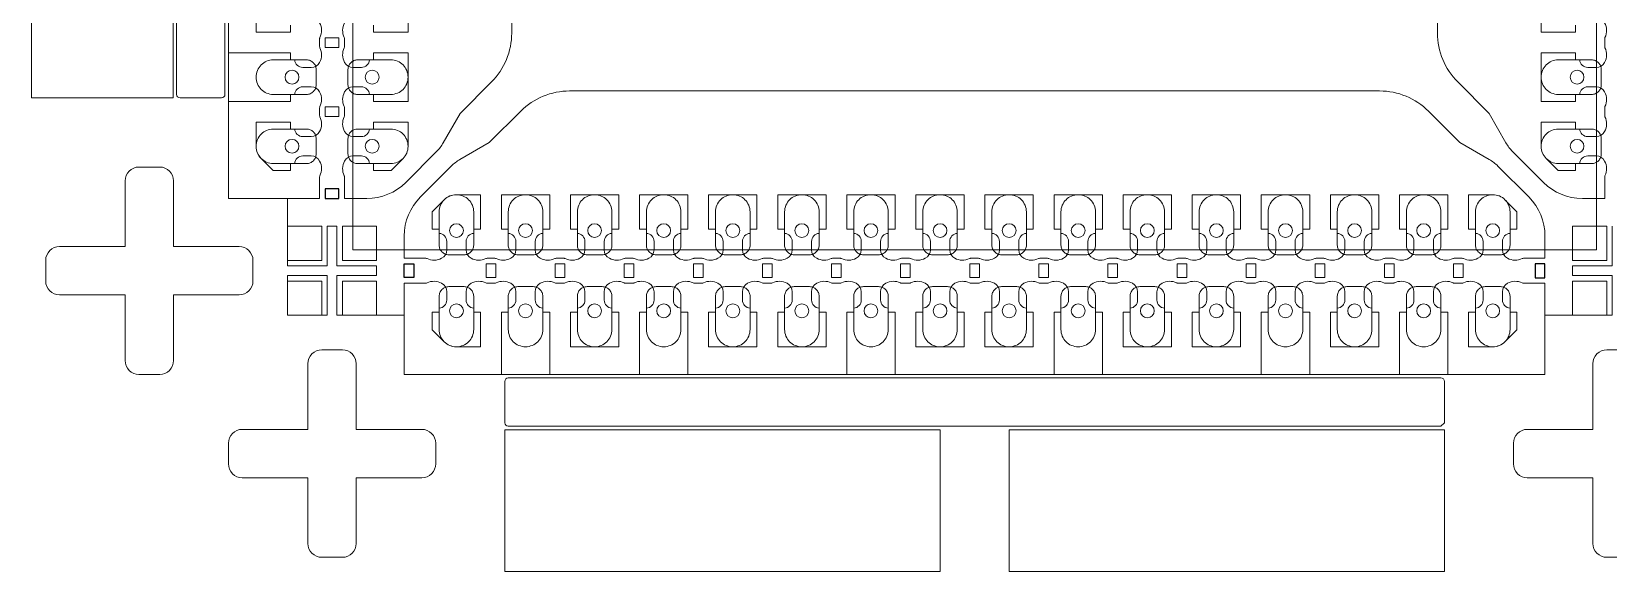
# Model space of a CAD drawing. Extents: x 0.5 to 10.25, y 0.33 to 6.92.
# Drawn here: x 1.533 to 2.104, y 3.208 to 3.404 of the extents above; entities that cross this region are included whole.
import ezdxf

# ---------------------------------------------------------------- set-up
doc = ezdxf.new("R2010")
doc.units = 0
doc.header["$LTSCALE"] = 0.006
doc.header["$MEASUREMENT"] = 0
doc.linetypes.add('CENTER', pattern=[2, 1.25, -0.25, 0.25, -0.25])
doc.linetypes.add('HIDDEN', pattern=[0.375, 0.25, -0.125])
doc.layers.get('0').update_dxf_attribs({"linetype": 'CONTINUOUS'})
for name, color, linetype in [('1', 7, 'CONTINUOUS'), ('1D', 7, 'CONTINUOUS'), ('3D', 7, 'CONTINUOUS'), ('4D', 7, 'CONTINUOUS')]:
    doc.layers.add(name, color=color, linetype=linetype)

msp = doc.modelspace()

# ---------------------------------------------------------------- linework, layer by layer
at = {"color": 0, "lineweight": 13}
for p, q in [((1.625664, 3.33317), (1.625664, 3.343148)), ((1.640039, 3.33317), (1.643584, 3.33317)), ((1.625687, 3.320795), (1.625687, 3.318795)), ((1.625687, 3.315295), (1.625687, 3.312287)), ((1.638062, 3.30092), (1.640039, 3.30092)), ((1.643584, 3.30092), (1.645562, 3.30092)), ((1.657925, 3.300939), (1.667914, 3.300939)), ((2.090675, 3.300918), (2.080709, 3.300918)), ((2.103062, 3.30092), (2.105039, 3.30092))]:
    msp.add_line(p, q, dxfattribs=at)
for points in [[(1.604312, 3.755942), (1.604312, 3.343148)], [(1.626794, 3.405795), (1.626794, 3.403295), (1.614312, 3.403295), (1.614312, 3.420795)], [(1.65683, 3.405795), (1.65683, 3.403295), (1.669312, 3.403295), (1.669312, 3.420795)], [(2.079312, 3.420795), (2.079312, 3.403295), (2.091794, 3.403295), (2.091794, 3.405795)]]:
    msp.add_lwpolyline(points, dxfattribs=at)
for points in [[(1.706812, 3.696105), (1.706812, 3.402985, -0.1989124), (1.699489, 3.385307), (1.688125, 3.373942), (1.68205, 3.363312, -0.0666615), (1.679633, 3.360147), (1.668491, 3.349005, -0.1989123), (1.654349, 3.343148), (1.646312, 3.343148), (1.646312, 3.350972, 0.113095), (1.646212, 3.351407, -0.239407), (1.646315, 3.35669, -0.2771149), (1.649404, 3.358545), (1.65243, 3.358545, -0.3991371), (1.655326, 3.355795), (1.65683, 3.355795), (1.65683, 3.353295), (1.663151, 3.353295), (1.667481, 3.357626, 0.2015828), (1.669312, 3.362023), (1.669312, 3.370795), (1.65683, 3.370795), (1.65683, 3.368295), (1.655326, 3.368295, -0.3991371), (1.65243, 3.365545), (1.649404, 3.365545, -0.2771149), (1.646315, 3.367399, -0.2394069), (1.646212, 3.372682, 0.113095), (1.646312, 3.373118), (1.646312, 3.375972, 0.113095), (1.646212, 3.376407, -0.2394069), (1.646315, 3.38169, -0.2771149), (1.649404, 3.383545), (1.65243, 3.383545, -0.3991371), (1.655326, 3.380795), (1.65683, 3.380795), (1.65683, 3.378295), (1.669312, 3.378295), (1.669312, 3.395795), (1.65683, 3.395795), (1.65683, 3.393295), (1.655326, 3.393295, -0.3991371), (1.65243, 3.390545), (1.649404, 3.390545, -0.2771149), (1.646315, 3.392399, -0.2394069), (1.646212, 3.397682, 0.113095), (1.646312, 3.398118), (1.646312, 3.400972, 0.113095), (1.646212, 3.401407, -0.2394069), (1.646315, 3.40669, -0.2771149)], [(2.102308, 3.40669, -0.2394069), (2.102411, 3.401407, 0.113095), (2.102312, 3.400972), (2.102312, 3.398118, 0.113095), (2.102411, 3.397682, -0.2394069), (2.102308, 3.392399, -0.2771149), (2.099219, 3.390545), (2.096194, 3.390545, -0.3991371), (2.093298, 3.393295), (2.091794, 3.393295), (2.091794, 3.395795), (2.079312, 3.395795), (2.079312, 3.378295), (2.091794, 3.378295), (2.091794, 3.380795), (2.093298, 3.380795, -0.3991371), (2.096194, 3.383545), (2.099219, 3.383545, -0.2771149), (2.102308, 3.38169, -0.2394069), (2.102411, 3.376407, 0.113095), (2.102312, 3.375972), (2.102312, 3.373118, 0.113095), (2.102411, 3.372682, -0.2394069), (2.102308, 3.367399, -0.2771149), (2.099219, 3.365545), (2.096194, 3.365545, -0.3991371), (2.093298, 3.368295), (2.091794, 3.368295), (2.091794, 3.370795), (2.079312, 3.370795), (2.079312, 3.362023, 0.2015828), (2.081142, 3.357626), (2.085473, 3.353295), (2.091794, 3.353295), (2.091794, 3.355795), (2.093298, 3.355795, -0.3991371), (2.096194, 3.358545), (2.099219, 3.358545, -0.2771149), (2.102308, 3.35669, -0.239407), (2.102411, 3.351407, 0.113095), (2.102312, 3.350972), (2.102312, 3.343148), (2.094274, 3.343148, -0.1989123), (2.080132, 3.349005), (2.06899, 3.360147, -0.0666615), (2.066573, 3.363312), (2.060499, 3.373942), (2.049134, 3.385307, -0.1989124), (2.041812, 3.402985), (2.041812, 3.696105, -0.1989124)], [(1.604312, 3.395795), (1.626794, 3.395795), (1.626794, 3.393295), (1.628298, 3.393295, 0.3991371), (1.631194, 3.390545), (1.634219, 3.390545, 0.2771149), (1.637308, 3.392399, 0.2394069), (1.637411, 3.397682, -0.113095), (1.637312, 3.398118), (1.637312, 3.400972, -0.113095), (1.637411, 3.401407, 0.2394069), (1.637308, 3.40669, 0.2771149)], [(1.604312, 3.343148), (1.637312, 3.343148), (1.637312, 3.350972, -0.113095), (1.637411, 3.351407, 0.239407), (1.637308, 3.35669, 0.2771149), (1.634219, 3.358545), (1.631194, 3.358545, 0.3991371), (1.628298, 3.355795), (1.626794, 3.355795), (1.626794, 3.353295), (1.620473, 3.353295), (1.616142, 3.357626, -0.2015828), (1.614312, 3.362023), (1.614312, 3.370795), (1.626794, 3.370795), (1.626794, 3.368295), (1.628298, 3.368295, 0.3991371), (1.631194, 3.365545), (1.634219, 3.365545, 0.2771149), (1.637308, 3.367399, 0.2394069), (1.637411, 3.372682, -0.113095), (1.637312, 3.373118), (1.637312, 3.375972, -0.113095), (1.637411, 3.376407, 0.2394069), (1.637308, 3.38169, 0.2771149), (1.634219, 3.383545), (1.631194, 3.383545, 0.3991371), (1.628298, 3.380795), (1.626794, 3.380795), (1.626794, 3.378295), (1.604312, 3.378295)], [(2.045562, 3.279545), (2.045562, 3.302027), (2.043062, 3.302027), (2.043062, 3.303531, -0.3991371), (2.040312, 3.306427), (2.040312, 3.309453, -0.2771149), (2.042166, 3.312542, -0.2394069), (2.047449, 3.312645, 0.113095), (2.047885, 3.312545), (2.050739, 3.312545, 0.113095), (2.051174, 3.312645, -0.2394069), (2.056457, 3.312542, -0.2771149), (2.058312, 3.309453), (2.058312, 3.306427, -0.3991371), (2.055562, 3.303531), (2.055562, 3.302027), (2.053062, 3.302027), (2.053062, 3.289545), (2.061834, 3.289545, 0.2015828), (2.066231, 3.291376), (2.070562, 3.295706), (2.070562, 3.302027), (2.068062, 3.302027), (2.068062, 3.303531, -0.3991371), (2.065312, 3.306427), (2.065312, 3.309453, -0.2771149), (2.067166, 3.312542, -0.239407), (2.072449, 3.312645, 0.113095), (2.072885, 3.312545), (2.080709, 3.312545), (2.080709, 3.279545), (1.667914, 3.279545)], [(1.667914, 3.279545), (1.667914, 3.312545), (1.675739, 3.312545, 0.113095), (1.676174, 3.312645, -0.239407), (1.681457, 3.312542, -0.2771149), (1.683312, 3.309453), (1.683312, 3.306427, -0.3991371), (1.680562, 3.303531), (1.680562, 3.302027), (1.678062, 3.302027), (1.678062, 3.295706), (1.682392, 3.291376, 0.2015828), (1.686789, 3.289545), (1.695562, 3.289545), (1.695562, 3.302027), (1.693062, 3.302027), (1.693062, 3.303531, -0.3991371), (1.690312, 3.306427), (1.690312, 3.309453, -0.2771149), (1.692166, 3.312542, -0.2394069), (1.697449, 3.312645, 0.113095), (1.697885, 3.312545), (1.700739, 3.312545, 0.113095), (1.701174, 3.312645, -0.2394069), (1.706457, 3.312542, -0.2771149), (1.708312, 3.309453), (1.708312, 3.306427, -0.3991371), (1.705562, 3.303531), (1.705562, 3.302027), (1.703062, 3.302027), (1.703062, 3.279545)], [(1.720562, 3.279545), (1.720562, 3.302027), (1.718062, 3.302027), (1.718062, 3.303531, -0.3991371), (1.715312, 3.306427), (1.715312, 3.309453, -0.2771149), (1.717166, 3.312542, -0.2394069), (1.722449, 3.312645, 0.113095), (1.722885, 3.312545), (1.725739, 3.312545, 0.113095), (1.726174, 3.312645, -0.2394069), (1.731457, 3.312542, -0.2771149), (1.733312, 3.309453), (1.733312, 3.306427, -0.3991371), (1.730562, 3.303531), (1.730562, 3.302027), (1.728062, 3.302027), (1.728062, 3.289545), (1.745562, 3.289545), (1.745562, 3.302027), (1.743062, 3.302027), (1.743062, 3.303531, -0.3991371), (1.740312, 3.306427), (1.740312, 3.309453, -0.2771149), (1.742166, 3.312542, -0.2394069), (1.747449, 3.312645, 0.113095), (1.747885, 3.312545), (1.750739, 3.312545, 0.113095), (1.751174, 3.312645, -0.2394069), (1.756457, 3.312542, -0.2771149), (1.758312, 3.309453), (1.758312, 3.306427, -0.3991371), (1.755562, 3.303531), (1.755562, 3.302027), (1.753062, 3.302027), (1.753062, 3.279545)], [(1.770562, 3.279545), (1.770562, 3.302027), (1.768062, 3.302027), (1.768062, 3.303531, -0.3991371), (1.765312, 3.306427), (1.765312, 3.309453, -0.2771149), (1.767166, 3.312542, -0.2394069), (1.772449, 3.312645, 0.113095), (1.772885, 3.312545), (1.775739, 3.312545, 0.113095), (1.776174, 3.312645, -0.2394069), (1.781457, 3.312542, -0.2771149), (1.783312, 3.309453), (1.783312, 3.306427, -0.3991371), (1.780562, 3.303531), (1.780562, 3.302027), (1.778062, 3.302027), (1.778062, 3.289545), (1.795562, 3.289545), (1.795562, 3.302027), (1.793062, 3.302027), (1.793062, 3.303531, -0.3991371), (1.790312, 3.306427), (1.790312, 3.309453, -0.2771149), (1.792166, 3.312542, -0.2394069), (1.797449, 3.312645, 0.113095), (1.797885, 3.312545), (1.800739, 3.312545, 0.113095), (1.801174, 3.312645, -0.2394069), (1.806457, 3.312542, -0.2771149), (1.808312, 3.309453), (1.808312, 3.306427, -0.3991371), (1.805562, 3.303531), (1.805562, 3.302027), (1.803062, 3.302027), (1.803062, 3.289545), (1.820562, 3.289545), (1.820562, 3.302027), (1.818062, 3.302027), (1.818062, 3.303531, -0.3991371), (1.815312, 3.306427), (1.815312, 3.309453, -0.2771149), (1.817166, 3.312542, -0.2394069), (1.822449, 3.312645, 0.113095), (1.822885, 3.312545), (1.825739, 3.312545, 0.113095), (1.826174, 3.312645, -0.2394069), (1.831457, 3.312542, -0.2771149), (1.833312, 3.309453), (1.833312, 3.306427, -0.3991371), (1.830562, 3.303531), (1.830562, 3.302027), (1.828062, 3.302027), (1.828062, 3.279545)], [(1.845562, 3.279545), (1.845562, 3.302027), (1.843062, 3.302027), (1.843062, 3.303531, -0.3991371), (1.840312, 3.306427), (1.840312, 3.309453, -0.2771149), (1.842166, 3.312542, -0.2394069), (1.847449, 3.312645, 0.113095), (1.847885, 3.312545), (1.850739, 3.312545, 0.113095), (1.851174, 3.312645, -0.2394069), (1.856457, 3.312542, -0.2771149), (1.858312, 3.309453), (1.858312, 3.306427, -0.3991371), (1.855562, 3.303531), (1.855562, 3.302027), (1.853062, 3.302027), (1.853062, 3.289545), (1.870562, 3.289545), (1.870562, 3.302027), (1.868062, 3.302027), (1.868062, 3.303531, -0.3991371), (1.865312, 3.306427), (1.865312, 3.309453, -0.2771149), (1.867166, 3.312542, -0.2394069), (1.872449, 3.312645, 0.113095), (1.872885, 3.312545), (1.875739, 3.312545, 0.113095), (1.876174, 3.312645, -0.2394069), (1.881457, 3.312542, -0.2771149), (1.883312, 3.309453), (1.883312, 3.306427, -0.3991371), (1.880562, 3.303531), (1.880562, 3.302027), (1.878062, 3.302027), (1.878062, 3.289545), (1.895562, 3.289545), (1.895562, 3.302027), (1.893062, 3.302027), (1.893062, 3.303531, -0.3991371), (1.890312, 3.306427), (1.890312, 3.309453, -0.2771149), (1.892166, 3.312542, -0.2394069), (1.897449, 3.312645, 0.113095), (1.897885, 3.312545), (1.900739, 3.312545, 0.113095), (1.901174, 3.312645, -0.2394069), (1.906457, 3.312542, -0.2771149), (1.908312, 3.309453), (1.908312, 3.306427, -0.3991371), (1.905562, 3.303531), (1.905562, 3.302027), (1.903062, 3.302027), (1.903062, 3.279545)], [(1.920562, 3.279545), (1.920562, 3.302027), (1.918062, 3.302027), (1.918062, 3.303531, -0.3991371), (1.915312, 3.306427), (1.915312, 3.309453, -0.2771149), (1.917166, 3.312542, -0.2394069), (1.922449, 3.312645, 0.113095), (1.922885, 3.312545), (1.925739, 3.312545, 0.113095), (1.926174, 3.312645, -0.2394069), (1.931457, 3.312542, -0.2771149), (1.933312, 3.309453), (1.933312, 3.306427, -0.3991371), (1.930562, 3.303531), (1.930562, 3.302027), (1.928062, 3.302027), (1.928062, 3.289545), (1.945562, 3.289545), (1.945562, 3.302027), (1.943062, 3.302027), (1.943062, 3.303531, -0.3991371), (1.940312, 3.306427), (1.940312, 3.309453, -0.2771149), (1.942166, 3.312542, -0.2394069), (1.947449, 3.312645, 0.113095), (1.947885, 3.312545), (1.950739, 3.312545, 0.113095), (1.951174, 3.312645, -0.2394069), (1.956457, 3.312542, -0.2771149), (1.958312, 3.309453), (1.958312, 3.306427, -0.3991371), (1.955562, 3.303531), (1.955562, 3.302027), (1.953062, 3.302027), (1.953062, 3.289545), (1.970562, 3.289545), (1.970562, 3.302027), (1.968062, 3.302027), (1.968062, 3.303531, -0.3991371), (1.965312, 3.306427), (1.965312, 3.309453, -0.2771149), (1.967166, 3.312542, -0.2394069), (1.972449, 3.312645, 0.113095), (1.972885, 3.312545), (1.975739, 3.312545, 0.113095), (1.976174, 3.312645, -0.2394069), (1.981457, 3.312542, -0.2771149), (1.983312, 3.309453), (1.983312, 3.306427, -0.3991371), (1.980562, 3.303531), (1.980562, 3.302027), (1.978062, 3.302027), (1.978062, 3.279545)], [(1.995562, 3.279545), (1.995562, 3.302027), (1.993062, 3.302027), (1.993062, 3.303531, -0.3991371), (1.990312, 3.306427), (1.990312, 3.309453, -0.2771149), (1.992166, 3.312542, -0.2394069), (1.997449, 3.312645, 0.113095), (1.997885, 3.312545), (2.000739, 3.312545, 0.113095), (2.001174, 3.312645, -0.2394069), (2.006457, 3.312542, -0.2771149), (2.008312, 3.309453), (2.008312, 3.306427, -0.3991371), (2.005562, 3.303531), (2.005562, 3.302027), (2.003062, 3.302027), (2.003062, 3.289545), (2.020562, 3.289545), (2.020562, 3.302027), (2.018062, 3.302027), (2.018062, 3.303531, -0.3991371), (2.015312, 3.306427), (2.015312, 3.309453, -0.2771149), (2.017166, 3.312542, -0.2394069), (2.022449, 3.312645, 0.113095), (2.022885, 3.312545), (2.025739, 3.312545, 0.113095), (2.026174, 3.312645, -0.2394069), (2.031457, 3.312542, -0.2771149), (2.033312, 3.309453), (2.033312, 3.306427, -0.3991371), (2.030562, 3.303531), (2.030562, 3.302027), (2.028062, 3.302027), (2.028062, 3.279545)]]:
    msp.add_lwpolyline(points, format="xyb", dxfattribs=at)
msp.add_lwpolyline([(2.060545, 3.357283), (2.049915, 3.363358), (2.03855, 3.374723, 0.1989124), (2.020872, 3.382045), (1.727751, 3.382045, 0.1989124), (1.710074, 3.374723), (1.698709, 3.363358), (1.688079, 3.357283, 0.0666615), (1.684914, 3.354866), (1.673772, 3.343724, 0.1989123), (1.667914, 3.329582), (1.667914, 3.321545), (1.675739, 3.321545, -0.113095), (1.676174, 3.321445, 0.239407), (1.681457, 3.321548, 0.2771149), (1.683312, 3.324637), (1.683312, 3.327663, 0.3991371), (1.680562, 3.330559), (1.680562, 3.332063), (1.678062, 3.332063), (1.678062, 3.338384), (1.682392, 3.342714, -0.2015828), (1.686789, 3.344545), (1.695562, 3.344545), (1.695562, 3.332063), (1.693062, 3.332063), (1.693062, 3.330559, 0.3991371), (1.690312, 3.327663), (1.690312, 3.324637, 0.2771149), (1.692166, 3.321548, 0.2394069), (1.697449, 3.321445, -0.113095), (1.697885, 3.321545), (1.700739, 3.321545, -0.113095), (1.701174, 3.321445, 0.2394069), (1.706457, 3.321548, 0.2771149), (1.708312, 3.324637), (1.708312, 3.327663, 0.3991371), (1.705562, 3.330559), (1.705562, 3.332063), (1.703062, 3.332063), (1.703062, 3.344545), (1.720562, 3.344545), (1.720562, 3.332063), (1.718062, 3.332063), (1.718062, 3.330559, 0.3991371), (1.715312, 3.327663), (1.715312, 3.324637, 0.2771149), (1.717166, 3.321548, 0.2394069), (1.722449, 3.321445, -0.113095), (1.722885, 3.321545), (1.725739, 3.321545, -0.113095), (1.726174, 3.321445, 0.2394069), (1.731457, 3.321548, 0.2771149), (1.733312, 3.324637), (1.733312, 3.327663, 0.3991371), (1.730562, 3.330559), (1.730562, 3.332063), (1.728062, 3.332063), (1.728062, 3.344545), (1.745562, 3.344545), (1.745562, 3.332063), (1.743062, 3.332063), (1.743062, 3.330559, 0.3991371), (1.740312, 3.327663), (1.740312, 3.324637, 0.2771149), (1.742166, 3.321548, 0.2394069), (1.747449, 3.321445, -0.113095), (1.747885, 3.321545), (1.750739, 3.321545, -0.113095), (1.751174, 3.321445, 0.2394069), (1.756457, 3.321548, 0.2771149), (1.758312, 3.324637), (1.758312, 3.327663, 0.3991371), (1.755562, 3.330559), (1.755562, 3.332063), (1.753062, 3.332063), (1.753062, 3.344545), (1.770562, 3.344545), (1.770562, 3.332063), (1.768062, 3.332063), (1.768062, 3.330559, 0.3991371), (1.765312, 3.327663), (1.765312, 3.324637, 0.2771149), (1.767166, 3.321548, 0.2394069), (1.772449, 3.321445, -0.113095), (1.772885, 3.321545), (1.775739, 3.321545, -0.113095), (1.776174, 3.321445, 0.2394069), (1.781457, 3.321548, 0.2771149), (1.783312, 3.324637), (1.783312, 3.327663, 0.3991371), (1.780562, 3.330559), (1.780562, 3.332063), (1.778062, 3.332063), (1.778062, 3.344545), (1.795562, 3.344545), (1.795562, 3.332063), (1.793062, 3.332063), (1.793062, 3.330559, 0.3991371), (1.790312, 3.327663), (1.790312, 3.324637, 0.2771149), (1.792166, 3.321548, 0.2394069), (1.797449, 3.321445, -0.113095), (1.797885, 3.321545), (1.800739, 3.321545, -0.113095), (1.801174, 3.321445, 0.2394069), (1.806457, 3.321548, 0.2771149), (1.808312, 3.324637), (1.808312, 3.327663, 0.3991371), (1.805562, 3.330559), (1.805562, 3.332063), (1.803062, 3.332063), (1.803062, 3.344545), (1.820562, 3.344545), (1.820562, 3.332063), (1.818062, 3.332063), (1.818062, 3.330559, 0.3991371), (1.815312, 3.327663), (1.815312, 3.324637, 0.2771149), (1.817166, 3.321548, 0.2394069), (1.822449, 3.321445, -0.113095), (1.822885, 3.321545), (1.825739, 3.321545, -0.113095), (1.826174, 3.321445, 0.2394069), (1.831457, 3.321548, 0.2771149), (1.833312, 3.324637), (1.833312, 3.327663, 0.3991371), (1.830562, 3.330559), (1.830562, 3.332063), (1.828062, 3.332063), (1.828062, 3.344545), (1.845562, 3.344545), (1.845562, 3.332063), (1.843062, 3.332063), (1.843062, 3.330559, 0.3991371), (1.840312, 3.327663), (1.840312, 3.324637, 0.2771149), (1.842166, 3.321548, 0.2394069), (1.847449, 3.321445, -0.113095), (1.847885, 3.321545), (1.850739, 3.321545, -0.113095), (1.851174, 3.321445, 0.2394069), (1.856457, 3.321548, 0.2771149), (1.858312, 3.324637), (1.858312, 3.327663, 0.3991371), (1.855562, 3.330559), (1.855562, 3.332063), (1.853062, 3.332063), (1.853062, 3.344545), (1.870562, 3.344545), (1.870562, 3.332063), (1.868062, 3.332063), (1.868062, 3.330559, 0.3991371), (1.865312, 3.327663), (1.865312, 3.324637, 0.2771149), (1.867166, 3.321548, 0.2394069), (1.872449, 3.321445, -0.113095), (1.872885, 3.321545), (1.875739, 3.321545, -0.113095), (1.876174, 3.321445, 0.2394069), (1.881457, 3.321548, 0.2771149), (1.883312, 3.324637), (1.883312, 3.327663, 0.3991371), (1.880562, 3.330559), (1.880562, 3.332063), (1.878062, 3.332063), (1.878062, 3.344545), (1.895562, 3.344545), (1.895562, 3.332063), (1.893062, 3.332063), (1.893062, 3.330559, 0.3991371), (1.890312, 3.327663), (1.890312, 3.324637, 0.2771149), (1.892166, 3.321548, 0.2394069), (1.897449, 3.321445, -0.113095), (1.897885, 3.321545), (1.900739, 3.321545, -0.113095), (1.901174, 3.321445, 0.2394069), (1.906457, 3.321548, 0.2771149), (1.908312, 3.324637), (1.908312, 3.327663, 0.3991371), (1.905562, 3.330559), (1.905562, 3.332063), (1.903062, 3.332063), (1.903062, 3.344545), (1.920562, 3.344545), (1.920562, 3.332063), (1.918062, 3.332063), (1.918062, 3.330559, 0.3991371), (1.915312, 3.327663), (1.915312, 3.324637, 0.2771149), (1.917166, 3.321548, 0.2394069), (1.922449, 3.321445, -0.113095), (1.922885, 3.321545), (1.925739, 3.321545, -0.113095), (1.926174, 3.321445, 0.2394069), (1.931457, 3.321548, 0.2771149), (1.933312, 3.324637), (1.933312, 3.327663, 0.3991371), (1.930562, 3.330559), (1.930562, 3.332063), (1.928062, 3.332063), (1.928062, 3.344545), (1.945562, 3.344545), (1.945562, 3.332063), (1.943062, 3.332063), (1.943062, 3.330559, 0.3991371), (1.940312, 3.327663), (1.940312, 3.324637, 0.2771149), (1.942166, 3.321548, 0.2394069), (1.947449, 3.321445, -0.113095), (1.947885, 3.321545), (1.950739, 3.321545, -0.113095), (1.951174, 3.321445, 0.2394069), (1.956457, 3.321548, 0.2771149), (1.958312, 3.324637), (1.958312, 3.327663, 0.3991371), (1.955562, 3.330559), (1.955562, 3.332063), (1.953062, 3.332063), (1.953062, 3.344545), (1.970562, 3.344545), (1.970562, 3.332063), (1.968062, 3.332063), (1.968062, 3.330559, 0.3991371), (1.965312, 3.327663), (1.965312, 3.324637, 0.2771149), (1.967166, 3.321548, 0.2394069), (1.972449, 3.321445, -0.113095), (1.972885, 3.321545), (1.975739, 3.321545, -0.113095), (1.976174, 3.321445, 0.2394069), (1.981457, 3.321548, 0.2771149), (1.983312, 3.324637), (1.983312, 3.327663, 0.3991371), (1.980562, 3.330559), (1.980562, 3.332063), (1.978062, 3.332063), (1.978062, 3.344545), (1.995562, 3.344545), (1.995562, 3.332063), (1.993062, 3.332063), (1.993062, 3.330559, 0.3991371), (1.990312, 3.327663), (1.990312, 3.324637, 0.2771149), (1.992166, 3.321548, 0.2394069), (1.997449, 3.321445, -0.113095), (1.997885, 3.321545), (2.000739, 3.321545, -0.113095), (2.001174, 3.321445, 0.2394069), (2.006457, 3.321548, 0.2771149), (2.008312, 3.324637), (2.008312, 3.327663, 0.3991371), (2.005562, 3.330559), (2.005562, 3.332063), (2.003062, 3.332063), (2.003062, 3.344545), (2.020562, 3.344545), (2.020562, 3.332063), (2.018062, 3.332063), (2.018062, 3.330559, 0.3991371), (2.015312, 3.327663), (2.015312, 3.324637, 0.2771149), (2.017166, 3.321548, 0.2394069), (2.022449, 3.321445, -0.113095), (2.022885, 3.321545), (2.025739, 3.321545, -0.113095), (2.026174, 3.321445, 0.2394069), (2.031457, 3.321548, 0.2771149), (2.033312, 3.324637), (2.033312, 3.327663, 0.3991371), (2.030562, 3.330559), (2.030562, 3.332063), (2.028062, 3.332063), (2.028062, 3.344545), (2.045562, 3.344545), (2.045562, 3.332063), (2.043062, 3.332063), (2.043062, 3.330559, 0.3991371), (2.040312, 3.327663), (2.040312, 3.324637, 0.2771149), (2.042166, 3.321548, 0.2394069), (2.047449, 3.321445, -0.113095), (2.047885, 3.321545), (2.050739, 3.321545, -0.113095), (2.051174, 3.321445, 0.2394069), (2.056457, 3.321548, 0.2771149), (2.058312, 3.324637), (2.058312, 3.327663, 0.3991371), (2.055562, 3.330559), (2.055562, 3.332063), (2.053062, 3.332063), (2.053062, 3.344545), (2.061834, 3.344545, -0.2015828), (2.066231, 3.342714), (2.070562, 3.338384), (2.070562, 3.332063), (2.068062, 3.332063), (2.068062, 3.330559, 0.3991371), (2.065312, 3.327663), (2.065312, 3.324637, 0.2771149), (2.067166, 3.321548, 0.239407), (2.072449, 3.321445, -0.113095), (2.072885, 3.321545), (2.080709, 3.321545), (2.080709, 3.329582, 0.1989123), (2.074851, 3.343724), (2.063709, 3.354866, 0.0666615)], format="xyb", close=True, dxfattribs=at)
for points in [[(1.638062, 3.33317), (1.625687, 3.33317), (1.625687, 3.320795), (1.638062, 3.320795)], [(1.645562, 3.33317), (1.657937, 3.33317), (1.657937, 3.320795), (1.645562, 3.320795)], [(2.103062, 3.33317), (2.090687, 3.33317), (2.090687, 3.320795), (2.103062, 3.320795)], [(1.638062, 3.313295), (1.625687, 3.313295), (1.625687, 3.30092), (1.638062, 3.30092)], [(1.645562, 3.313295), (1.657937, 3.313295), (1.657937, 3.30092), (1.645562, 3.30092)], [(2.103062, 3.313295), (2.090687, 3.313295), (2.090687, 3.30092), (2.103062, 3.30092)]]:
    msp.add_lwpolyline(points, close=True, dxfattribs=at)
for centre in [(1.627312, 3.387045), (1.656312, 3.387045), (2.092312, 3.387045), (1.627312, 3.362045), (1.656312, 3.362045), (2.092312, 3.362045), (1.686812, 3.331545), (1.711812, 3.331545), (1.736812, 3.331545), (1.761812, 3.331545), (1.786812, 3.331545), (1.811812, 3.331545), (1.836812, 3.331545), (1.861812, 3.331545), (1.886812, 3.331545), (1.911812, 3.331545), (1.936812, 3.331545), (1.961812, 3.331545), (1.986812, 3.331545), (2.011812, 3.331545), (2.036812, 3.331545), (2.061812, 3.331545), (1.686812, 3.302545), (1.711812, 3.302545), (1.736812, 3.302545), (1.761812, 3.302545), (1.786812, 3.302545), (1.811812, 3.302545), (1.836812, 3.302545), (1.861812, 3.302545), (1.886812, 3.302545), (1.911812, 3.302545), (1.936812, 3.302545), (1.961812, 3.302545), (1.986812, 3.302545), (2.011812, 3.302545), (2.036812, 3.302545), (2.061812, 3.302545)]:
    msp.add_circle(centre, 0.0025, dxfattribs=at)
at = {"layer": '1', "lineweight": 13}
for points in [[(1.533062, 3.537045), (1.584312, 3.537045), (1.584312, 3.379545), (1.533062, 3.379545)], [(1.861812, 3.208295), (1.861812, 3.259545), (1.704312, 3.259545), (1.704312, 3.208295)], [(1.886812, 3.208295), (1.886812, 3.259545), (2.044312, 3.259545), (2.044312, 3.208295)]]:
    msp.add_lwpolyline(points, close=True, dxfattribs=at)
for points in [[(1.613187, 3.313295, -0.4142136), (1.608187, 3.308295), (1.584437, 3.308295), (1.584437, 3.284545, -0.4142136), (1.579437, 3.279545), (1.571937, 3.279545, -0.4142136), (1.566937, 3.284545), (1.566937, 3.308295), (1.543187, 3.308295, -0.4142136), (1.538187, 3.313295), (1.538187, 3.320795, -0.4142136), (1.543187, 3.325795), (1.566937, 3.325795), (1.566937, 3.349545, -0.4142136), (1.571937, 3.354545), (1.579437, 3.354545, -0.4142136), (1.584437, 3.349545), (1.584437, 3.325795), (1.608187, 3.325795, -0.4142136), (1.613187, 3.320795)], [(1.638062, 3.28842, 0.4142136), (1.633062, 3.28342), (1.633062, 3.25967), (1.609312, 3.25967, 0.4142136), (1.604312, 3.25467), (1.604312, 3.24717, 0.4142136), (1.609312, 3.24217), (1.633062, 3.24217), (1.633062, 3.21842, 0.4142136), (1.638062, 3.21342), (1.645562, 3.21342, 0.4142136), (1.650562, 3.21842), (1.650562, 3.24217), (1.674312, 3.24217, 0.4142136), (1.679312, 3.24717), (1.679312, 3.25467, 0.4142136), (1.674312, 3.25967), (1.650562, 3.25967), (1.650562, 3.28342, 0.4142136), (1.645562, 3.28842)], [(2.110562, 3.28842, -0.4142136), (2.115562, 3.28342), (2.115562, 3.25967), (2.139312, 3.25967, -0.4142136), (2.144312, 3.25467), (2.144312, 3.24717, -0.4142136), (2.139312, 3.24217), (2.115562, 3.24217), (2.115562, 3.21842, -0.4142136), (2.110562, 3.21342), (2.103062, 3.21342, -0.4142136), (2.098062, 3.21842), (2.098062, 3.24217), (2.074312, 3.24217, -0.4142136), (2.069312, 3.24717), (2.069312, 3.25467, -0.4142136), (2.074312, 3.25967), (2.098062, 3.25967), (2.098062, 3.28342, -0.4142136), (2.103062, 3.28842)]]:
    msp.add_lwpolyline(points, format="xyb", close=True, dxfattribs=at)
at = {"layer": '1D', "color": 0, "lineweight": 13}
for points in [[(1.639312, 3.397773), (1.644312, 3.397773), (1.644312, 3.401273), (1.639312, 3.401273)], [(1.639312, 3.372773), (1.644312, 3.372773), (1.644312, 3.376273), (1.639312, 3.376273)], [(1.69754, 3.314545), (1.69754, 3.319545), (1.70104, 3.319545), (1.70104, 3.314545)], [(1.72254, 3.314545), (1.72254, 3.319545), (1.72604, 3.319545), (1.72604, 3.314545)], [(1.74754, 3.314545), (1.74754, 3.319545), (1.75104, 3.319545), (1.75104, 3.314545)], [(1.77254, 3.314545), (1.77254, 3.319545), (1.77604, 3.319545), (1.77604, 3.314545)], [(1.79754, 3.314545), (1.79754, 3.319545), (1.80104, 3.319545), (1.80104, 3.314545)], [(1.82254, 3.314545), (1.82254, 3.319545), (1.82604, 3.319545), (1.82604, 3.314545)], [(1.84754, 3.314545), (1.84754, 3.319545), (1.85104, 3.319545), (1.85104, 3.314545)], [(1.876072, 3.314536), (1.876075, 3.319536), (1.872575, 3.319538), (1.872572, 3.314538)], [(1.901084, 3.314545), (1.901084, 3.319545), (1.897584, 3.319545), (1.897584, 3.314545)], [(1.926084, 3.314545), (1.926084, 3.319545), (1.922584, 3.319545), (1.922584, 3.314545)], [(1.951084, 3.314545), (1.951084, 3.319545), (1.947584, 3.319545), (1.947584, 3.314545)], [(1.976084, 3.314545), (1.976084, 3.319545), (1.972584, 3.319545), (1.972584, 3.314545)], [(2.001084, 3.314545), (2.001084, 3.319545), (1.997584, 3.319545), (1.997584, 3.314545)], [(2.026084, 3.314545), (2.026084, 3.319545), (2.022584, 3.319545), (2.022584, 3.314545)], [(2.051084, 3.314545), (2.051084, 3.319545), (2.047584, 3.319545), (2.047584, 3.314545)]]:
    msp.add_lwpolyline(points, close=True, dxfattribs=at)
at = {"layer": '1D'}
for points in [[(1.639312, 3.343148), (1.644312, 3.343148), (1.644312, 3.346648), (1.639312, 3.346648)], [(1.667914, 3.314545), (1.667914, 3.319545), (1.671414, 3.319545), (1.671414, 3.314545)], [(2.080687, 3.314523), (2.080687, 3.319523), (2.077187, 3.319523), (2.077187, 3.314523)]]:
    msp.add_lwpolyline(points, close=True, dxfattribs=at)
at = {"layer": '3D', "color": 0, "linetype": 'CENTER', "lineweight": 13, "ltscale": 70}
for p, q in [((1.649312, 3.324545), (1.649312, 3.774545)), ((2.099312, 3.774545), (2.099312, 3.324545)), ((2.099312, 3.324545), (1.649312, 3.324545))]:
    msp.add_line(p, q, dxfattribs=at)
at = {"layer": '3D', "color": 0, "linetype": 'HIDDEN', "lineweight": 13, "ltscale": 40}
for points in [[(1.620562, 3.380795), (1.632562, 3.380795, 0.4142134), (1.636062, 3.384295), (1.636062, 3.389795, 0.4142132), (1.632562, 3.393295), (1.620562, 3.393295, 0.9999997)], [(1.663062, 3.380795), (1.651062, 3.380795, -0.4142134), (1.647562, 3.384295), (1.647562, 3.389795, -0.4142132), (1.651062, 3.393295), (1.663062, 3.393295, -0.9999997)], [(2.085562, 3.380795), (2.097562, 3.380795, 0.4142134), (2.101062, 3.384295), (2.101062, 3.389795, 0.4142132), (2.097562, 3.393295), (2.085562, 3.393295, 0.9999997)], [(1.620562, 3.355795), (1.632562, 3.355795, 0.4142134), (1.636062, 3.359295), (1.636062, 3.364795, 0.4142132), (1.632562, 3.368295), (1.620562, 3.368295, 0.9999997)], [(1.663062, 3.355795), (1.651062, 3.355795, -0.4142134), (1.647562, 3.359295), (1.647562, 3.364795, -0.4142132), (1.651062, 3.368295), (1.663062, 3.368295, -0.9999997)], [(2.085562, 3.355795), (2.097562, 3.355795, 0.4142134), (2.101062, 3.359295), (2.101062, 3.364795, 0.4142132), (2.097562, 3.368295), (2.085562, 3.368295, 0.9999997)], [(1.680562, 3.338295), (1.680562, 3.326295, 0.4142134), (1.684062, 3.322795), (1.689562, 3.322795, 0.4142132), (1.693062, 3.326295), (1.693062, 3.338295, 0.9999997)], [(1.705562, 3.338295), (1.705562, 3.326295, 0.4142134), (1.709062, 3.322795), (1.714562, 3.322795, 0.4142132), (1.718062, 3.326295), (1.718062, 3.338295, 0.9999997)], [(1.730562, 3.338295), (1.730562, 3.326295, 0.4142134), (1.734062, 3.322795), (1.739562, 3.322795, 0.4142132), (1.743062, 3.326295), (1.743062, 3.338295, 0.9999997)], [(1.755562, 3.338295), (1.755562, 3.326295, 0.4142134), (1.759062, 3.322795), (1.764562, 3.322795, 0.4142132), (1.768062, 3.326295), (1.768062, 3.338295, 0.9999997)], [(1.780562, 3.338295), (1.780562, 3.326295, 0.4142134), (1.784062, 3.322795), (1.789562, 3.322795, 0.4142132), (1.793062, 3.326295), (1.793062, 3.338295, 0.9999997)], [(1.805562, 3.338295), (1.805562, 3.326295, 0.4142134), (1.809062, 3.322795), (1.814562, 3.322795, 0.4142132), (1.818062, 3.326295), (1.818062, 3.338295, 0.9999997)], [(1.830562, 3.338295), (1.830562, 3.326295, 0.4142134), (1.834062, 3.322795), (1.839562, 3.322795, 0.4142132), (1.843062, 3.326295), (1.843062, 3.338295, 0.9999997)], [(1.855562, 3.338295), (1.855562, 3.326295, 0.4142134), (1.859062, 3.322795), (1.864562, 3.322795, 0.4142132), (1.868062, 3.326295), (1.868062, 3.338295, 0.9999997)], [(1.893062, 3.338295), (1.893062, 3.326295, -0.4142134), (1.889562, 3.322795), (1.884062, 3.322795, -0.4142132), (1.880562, 3.326295), (1.880562, 3.338295, -0.9999997)], [(1.918062, 3.338295), (1.918062, 3.326295, -0.4142134), (1.914562, 3.322795), (1.909062, 3.322795, -0.4142132), (1.905562, 3.326295), (1.905562, 3.338295, -0.9999997)], [(1.943062, 3.338295), (1.943062, 3.326295, -0.4142134), (1.939562, 3.322795), (1.934062, 3.322795, -0.4142132), (1.930562, 3.326295), (1.930562, 3.338295, -0.9999997)], [(1.968062, 3.338295), (1.968062, 3.326295, -0.4142134), (1.964562, 3.322795), (1.959062, 3.322795, -0.4142132), (1.955562, 3.326295), (1.955562, 3.338295, -0.9999997)], [(1.993062, 3.338295), (1.993062, 3.326295, -0.4142134), (1.989562, 3.322795), (1.984062, 3.322795, -0.4142132), (1.980562, 3.326295), (1.980562, 3.338295, -0.9999997)], [(2.018062, 3.338295), (2.018062, 3.326295, -0.4142134), (2.014562, 3.322795), (2.009062, 3.322795, -0.4142132), (2.005562, 3.326295), (2.005562, 3.338295, -0.9999997)], [(2.043062, 3.338295), (2.043062, 3.326295, -0.4142134), (2.039562, 3.322795), (2.034062, 3.322795, -0.4142132), (2.030562, 3.326295), (2.030562, 3.338295, -0.9999997)], [(2.068062, 3.338295), (2.068062, 3.326295, -0.4142134), (2.064562, 3.322795), (2.059062, 3.322795, -0.4142132), (2.055562, 3.326295), (2.055562, 3.338295, -0.9999997)], [(1.680562, 3.295795), (1.680562, 3.307795, -0.4142134), (1.684062, 3.311295), (1.689562, 3.311295, -0.4142132), (1.693062, 3.307795), (1.693062, 3.295795, -0.9999997)], [(1.705562, 3.295795), (1.705562, 3.307795, -0.4142134), (1.709062, 3.311295), (1.714562, 3.311295, -0.4142132), (1.718062, 3.307795), (1.718062, 3.295795, -0.9999997)], [(1.730562, 3.295795), (1.730562, 3.307795, -0.4142134), (1.734062, 3.311295), (1.739562, 3.311295, -0.4142132), (1.743062, 3.307795), (1.743062, 3.295795, -0.9999997)], [(1.755562, 3.295795), (1.755562, 3.307795, -0.4142134), (1.759062, 3.311295), (1.764562, 3.311295, -0.4142132), (1.768062, 3.307795), (1.768062, 3.295795, -0.9999997)], [(1.780562, 3.295795), (1.780562, 3.307795, -0.4142134), (1.784062, 3.311295), (1.789562, 3.311295, -0.4142132), (1.793062, 3.307795), (1.793062, 3.295795, -0.9999997)], [(1.805562, 3.295795), (1.805562, 3.307795, -0.4142134), (1.809062, 3.311295), (1.814562, 3.311295, -0.4142132), (1.818062, 3.307795), (1.818062, 3.295795, -0.9999997)], [(1.830562, 3.295795), (1.830562, 3.307795, -0.4142134), (1.834062, 3.311295), (1.839562, 3.311295, -0.4142132), (1.843062, 3.307795), (1.843062, 3.295795, -0.9999997)], [(1.855562, 3.295795), (1.855562, 3.307795, -0.4142134), (1.859062, 3.311295), (1.864562, 3.311295, -0.4142132), (1.868062, 3.307795), (1.868062, 3.295795, -0.9999997)], [(1.893062, 3.295795), (1.893062, 3.307795, 0.4142134), (1.889562, 3.311295), (1.884062, 3.311295, 0.4142132), (1.880562, 3.307795), (1.880562, 3.295795, 0.9999997)], [(1.918062, 3.295795), (1.918062, 3.307795, 0.4142134), (1.914562, 3.311295), (1.909062, 3.311295, 0.4142132), (1.905562, 3.307795), (1.905562, 3.295795, 0.9999997)], [(1.943062, 3.295795), (1.943062, 3.307795, 0.4142134), (1.939562, 3.311295), (1.934062, 3.311295, 0.4142132), (1.930562, 3.307795), (1.930562, 3.295795, 0.9999997)], [(1.968062, 3.295795), (1.968062, 3.307795, 0.4142134), (1.964562, 3.311295), (1.959062, 3.311295, 0.4142132), (1.955562, 3.307795), (1.955562, 3.295795, 0.9999997)], [(1.993062, 3.295795), (1.993062, 3.307795, 0.4142134), (1.989562, 3.311295), (1.984062, 3.311295, 0.4142132), (1.980562, 3.307795), (1.980562, 3.295795, 0.9999997)], [(2.018062, 3.295795), (2.018062, 3.307795, 0.4142134), (2.014562, 3.311295), (2.009062, 3.311295, 0.4142132), (2.005562, 3.307795), (2.005562, 3.295795, 0.9999997)], [(2.043062, 3.295795), (2.043062, 3.307795, 0.4142134), (2.039562, 3.311295), (2.034062, 3.311295, 0.4142132), (2.030562, 3.307795), (2.030562, 3.295795, 0.9999997)], [(2.068062, 3.295795), (2.068062, 3.307795, 0.4142134), (2.064562, 3.311295), (2.059062, 3.311295, 0.4142132), (2.055562, 3.307795), (2.055562, 3.295795, 0.9999997)]]:
    msp.add_lwpolyline(points, format="xyb", close=True, dxfattribs=at)
at = {"layer": '3D', "color": 0, "linetype": 'HIDDEN', "lineweight": 13, "ltscale": 10}
for points in [[(1.640039, 3.33317), (1.640039, 3.318795), (1.625687, 3.318795)], [(1.643584, 3.30092), (1.643584, 3.315295), (1.657937, 3.315295), (1.657937, 3.318795), (1.643584, 3.318795), (1.643584, 3.33317)], [(2.105039, 3.33317), (2.105039, 3.318795), (2.090687, 3.318795), (2.090687, 3.315295), (2.105039, 3.315295), (2.105039, 3.30092)], [(1.625687, 3.315295), (1.640039, 3.315295), (1.640039, 3.30092)]]:
    msp.add_lwpolyline(points, dxfattribs=at)
at = {"layer": '4D', "color": 5, "lineweight": 13}
for points in [[(1.586832, 3.379545, -0.4142136), (1.585562, 3.380815), (1.585562, 3.718275), (1.586832, 3.719545), (1.601792, 3.719545, -0.4142136), (1.603062, 3.718275)], [(1.603062, 3.380815, -0.4142136), (1.601792, 3.379545)], [(2.043042, 3.278295), (1.705582, 3.278295, 0.4142136), (1.704312, 3.277025)], [(1.704312, 3.277025), (1.704312, 3.262065, 0.4142136)], [(1.705582, 3.260795), (2.043042, 3.260795), (2.044312, 3.262065), (2.044312, 3.277025, 0.4142136), (2.043042, 3.278295)], [(1.704312, 3.262065, 0.4142136), (1.705582, 3.260795)]]:
    msp.add_lwpolyline(points, format="xyb", dxfattribs=at)
at = {"layer": '4D', "color": 7, "lineweight": 13}
for points in [[(1.603062, 3.718275), (1.603062, 3.380815, -0.4142136)], [(1.601792, 3.379545), (1.586832, 3.379545, -0.4142136)]]:
    msp.add_lwpolyline(points, format="xyb", dxfattribs=at)

doc.saveas('drawing.dxf')
